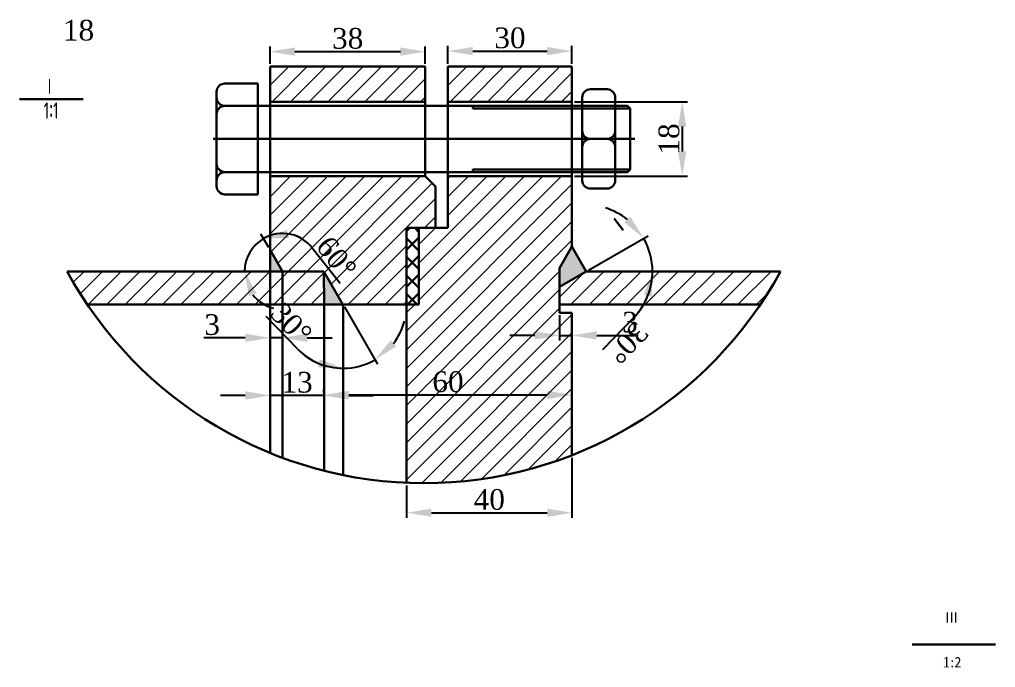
# Model space of a CAD drawing. Header units: millimetres. Extents: x -10592 to -5262, y 1369 to 4657.
# Drawn here: x -10312.4 to -10076.4, y 1665.4 to 1822.1 of the extents above; entities that cross this region are included whole.
import ezdxf

# ---------------------------------------------------------------- set-up
doc = ezdxf.new("R2010")
doc.units = ezdxf.units.MM
for name, color, linetype, lineweight in [('标注', 7, 'Continuous', 18), ('粗实线', 4, 'Continuous', 30), ('细实线', 7, 'Continuous', 15)]:
    doc.layers.add(name, color=color, linetype=linetype, lineweight=lineweight)
doc.styles.add('Annotative', font='times.ttf')
doc.styles.add('HGCAD', font='gbenor.shx', dxfattribs={"width": 0.75, "bigfont": 'gbcbig.shx'})
doc.dimstyles.new('副本 (2) ISO-25', dxfattribs={"dimtxt": 5, "dimasz": 6, "dimexe": 1.25, "dimexo": 0.625, "dimtad": 1, "dimlfac": 5, "dimtxsty": 'Annotative', "dimcen": 2.5, "dimclrd": 256, "dimadec": 0, "dimazin": 0, "dimtfac": 1, "dimtmove": 0, "dimatfit": 3, "dimfxl": 0, "dimarcsym": 0})
pattern_1 = [(45, (-14862.6244, 320.4526), (-2.245064, 2.245064), [])]

# ---------------------------------------------------------------- blocks, each defined once
blk = doc.blocks.new('*D33')
at = {"layer": 'Defpoints', "color": 0, "lineweight": 15, "transparency": 16777216}
for p in [(-10251.77, 1766.38), (-10257.39, 1764.32), (-10300.86, 1761.18), (-10248.77, 1761.18), (-10248.77, 1761.18)]:
    blk.add_point(p, dxfattribs=at)
at = {"layer": '标注', "color": 0, "lineweight": -2, "transparency": 16777216}
blk.add_line((-10252.09, 1766.92), (-10253.98, 1770.2), dxfattribs=at)
at = {"layer": '标注', "lineweight": -2, "transparency": 16777216}
blk.add_line((-10241.57, 1766.85), (-10234.84, 1758.3), dxfattribs=at)
for start, end in [(38.2071, 120), (43.5687, 81.7844), (120, 180), (218.2156, 256.4313)]:
    blk.add_arc((-10248.77, 1761.18), 9.16, start, end, dxfattribs=at)
at = {"layer": '标注', "lineweight": 15, "transparency": 16777216}
for points in [[(-10247.27, 1769.27), (-10247.65, 1771.24), (-10253.36, 1769.12)], [(-10256.92, 1755.19), (-10255.03, 1755.84), (-10257.94, 1761.18)]]:
    blk.add_solid(points, dxfattribs=at)
at = {"layer": '标注', "color": 0, "lineweight": 18, "transparency": 16777216, "insert": (-10235.72, 1764.53), "char_height": 5, "attachment_point": 5, "rotation": 308.2071, "style": 'Annotative'}
blk.add_mtext('60°', dxfattribs=at)
blk = doc.blocks.new('*D34')
at = {"layer": 'Defpoints', "color": 0, "lineweight": 15, "transparency": 16777216}
for p in [(-10251.77, 1745.12), (-10251.77, 1744.84), (-10248.77, 1744.84)]:
    blk.add_point(p, dxfattribs=at)
at = {"layer": '标注', "lineweight": -2, "transparency": 16777216}
for p, q in [((-10257.77, 1745.12), (-10267.8, 1745.12)), ((-10248.77, 1745.12), (-10251.77, 1745.12)), ((-10242.77, 1745.12), (-10236.77, 1745.12))]:
    blk.add_line(p, q, dxfattribs=at)
at = {"layer": '标注', "color": 0, "lineweight": -2, "transparency": 16777216}
for p, q in [((-10251.77, 1745.47), (-10251.77, 1746.37)), ((-10248.77, 1745.47), (-10248.77, 1746.37))]:
    blk.add_line(p, q, dxfattribs=at)
at = {"layer": '标注', "lineweight": 15, "transparency": 16777216}
for points in [[(-10257.77, 1746.12), (-10257.77, 1744.12), (-10251.77, 1745.12)], [(-10242.77, 1746.12), (-10242.77, 1744.12), (-10248.77, 1745.12)]]:
    blk.add_solid(points, dxfattribs=at)
at = {"layer": '标注', "color": 0, "lineweight": 18, "transparency": 16777216, "insert": (-10265.79, 1748.29), "char_height": 5, "attachment_point": 5, "style": 'Annotative'}
blk.add_mtext('3', dxfattribs=at)
blk = doc.blocks.new('*D35')
at = {"layer": 'Defpoints', "color": 0, "lineweight": 15, "transparency": 16777216}
for p in [(-10251.77, 1731.18), (-10251.77, 1731.18), (-10238.74, 1731.18)]:
    blk.add_point(p, dxfattribs=at)
at = {"layer": '标注', "color": 0, "lineweight": -2, "transparency": 16777216}
for p, q in [((-10251.77, 1731.81), (-10251.77, 1732.43)), ((-10238.74, 1731.81), (-10238.74, 1732.43))]:
    blk.add_line(p, q, dxfattribs=at)
at = {"layer": '标注', "lineweight": -2, "transparency": 16777216}
for p, q in [((-10257.77, 1731.18), (-10263.77, 1731.18)), ((-10238.74, 1731.18), (-10251.77, 1731.18)), ((-10232.74, 1731.18), (-10226.74, 1731.18))]:
    blk.add_line(p, q, dxfattribs=at)
at = {"layer": '标注', "lineweight": 15, "transparency": 16777216}
for points in [[(-10257.77, 1732.18), (-10257.77, 1730.18), (-10251.77, 1731.18)], [(-10232.74, 1732.18), (-10232.74, 1730.18), (-10238.74, 1731.18)]]:
    blk.add_solid(points, dxfattribs=at)
at = {"layer": '标注', "color": 0, "lineweight": 18, "transparency": 16777216, "insert": (-10245.25, 1734.35), "char_height": 5, "attachment_point": 5, "style": 'Annotative'}
blk.add_mtext('13', dxfattribs=at)
blk = doc.blocks.new('*D36')
at = {"layer": 'Defpoints', "color": 0, "lineweight": 15, "transparency": 16777216}
for p in [(-10238.77, 1761.18), (-10234.15, 1753.18), (-10234.11, 1753.18), (-10228.86, 1738.69), (-10234.11, 1711.94)]:
    blk.add_point(p, dxfattribs=at)
at = {"layer": '标注', "color": 0, "lineweight": -2, "transparency": 16777216}
blk.add_line((-10233.8, 1752.57), (-10225.82, 1738.74), dxfattribs=at)
at = {"layer": '标注', "lineweight": -2, "transparency": 16777216}
blk.add_line((-10245.16, 1742.46), (-10252.73, 1750.3), dxfattribs=at)
for start, end in [(322.5453, 345.0906), (223.9717, 269.9997), (224.9091, 247.4544), (269.9997, 300)]:
    blk.add_arc((-10234.11, 1753.11), 15.35, start, end, dxfattribs=at)
at = {"layer": '标注', "lineweight": 15, "transparency": 16777216}
for points in [[(-10221.27, 1743.03), (-10222.59, 1744.53), (-10226.44, 1739.82)], [(-10239.8, 1739.92), (-10240.19, 1737.96), (-10234.11, 1737.77)]]:
    blk.add_solid(points, dxfattribs=at)
at = {"layer": '标注', "color": 0, "lineweight": 18, "transparency": 16777216, "insert": (-10246.66, 1748.58), "char_height": 5, "attachment_point": 5, "rotation": 313.9717, "style": 'Annotative'}
blk.add_mtext('30°', dxfattribs=at)
blk = doc.blocks.new('*D37')
at = {"layer": 'Defpoints', "color": 0, "lineweight": 15, "transparency": 16777216}
for p in [(-10178.77, 1716.74), (-10218.77, 1710.07), (-10178.77, 1702.84)]:
    blk.add_point(p, dxfattribs=at)
at = {"layer": '标注', "color": 0, "lineweight": -2, "transparency": 16777216}
for p, q in [((-10178.77, 1716.12), (-10178.77, 1701.59)), ((-10218.77, 1709.45), (-10218.77, 1701.59))]:
    blk.add_line(p, q, dxfattribs=at)
at = {"layer": '标注', "lineweight": -2, "transparency": 16777216}
blk.add_line((-10212.77, 1702.84), (-10184.77, 1702.84), dxfattribs=at)
at = {"layer": '标注', "lineweight": 15, "transparency": 16777216}
for points in [[(-10212.77, 1703.84), (-10212.77, 1701.84), (-10218.77, 1702.84)], [(-10184.77, 1703.84), (-10184.77, 1701.84), (-10178.77, 1702.84)]]:
    blk.add_solid(points, dxfattribs=at)
at = {"layer": '标注', "color": 0, "lineweight": 18, "transparency": 16777216, "insert": (-10198.77, 1706.01), "char_height": 5, "attachment_point": 5, "style": 'Annotative'}
blk.add_mtext('40', dxfattribs=at)
blk = doc.blocks.new('*D38')
at = {"layer": 'Defpoints', "color": 0, "lineweight": 15, "transparency": 16777216}
for p in [(-10214.27, 1814.3), (-10251.77, 1810.68), (-10214.27, 1810.68)]:
    blk.add_point(p, dxfattribs=at)
at = {"layer": '标注', "color": 0, "lineweight": -2, "transparency": 16777216}
for p, q in [((-10251.77, 1811.31), (-10251.77, 1815.55)), ((-10214.27, 1811.31), (-10214.27, 1815.55))]:
    blk.add_line(p, q, dxfattribs=at)
at = {"layer": '标注', "lineweight": -2, "transparency": 16777216}
blk.add_line((-10245.77, 1814.3), (-10220.27, 1814.3), dxfattribs=at)
at = {"layer": '标注', "lineweight": 15, "transparency": 16777216}
for points in [[(-10245.77, 1815.3), (-10245.77, 1813.3), (-10251.77, 1814.3)], [(-10220.27, 1815.3), (-10220.27, 1813.3), (-10214.27, 1814.3)]]:
    blk.add_solid(points, dxfattribs=at)
at = {"layer": '标注', "color": 0, "lineweight": 18, "transparency": 16777216, "insert": (-10233.02, 1817.47), "char_height": 5, "attachment_point": 5, "style": 'Annotative'}
blk.add_mtext('38', dxfattribs=at)
blk = doc.blocks.new('*D39')
at = {"layer": 'Defpoints', "color": 0, "lineweight": 15, "transparency": 16777216}
for p in [(-10178.77, 1814.42), (-10208.77, 1810.68), (-10178.77, 1810.68)]:
    blk.add_point(p, dxfattribs=at)
at = {"layer": '标注', "color": 0, "lineweight": -2, "transparency": 16777216}
for p, q in [((-10208.77, 1811.31), (-10208.77, 1815.67)), ((-10178.77, 1811.31), (-10178.77, 1815.67))]:
    blk.add_line(p, q, dxfattribs=at)
at = {"layer": '标注', "lineweight": -2, "transparency": 16777216}
blk.add_line((-10202.77, 1814.42), (-10184.77, 1814.42), dxfattribs=at)
at = {"layer": '标注', "lineweight": 15, "transparency": 16777216}
for points in [[(-10202.77, 1815.42), (-10202.77, 1813.42), (-10208.77, 1814.42)], [(-10184.77, 1815.42), (-10184.77, 1813.42), (-10178.77, 1814.42)]]:
    blk.add_solid(points, dxfattribs=at)
at = {"layer": '标注', "color": 0, "lineweight": 18, "transparency": 16777216, "insert": (-10193.77, 1817.59), "char_height": 5, "attachment_point": 5, "style": 'Annotative'}
blk.add_mtext('30', dxfattribs=at)
blk = doc.blocks.new('*D40')
at = {"layer": 'Defpoints', "color": 0, "lineweight": 15, "transparency": 16777216}
for p in [(-10178.77, 1802.18), (-10178.77, 1784.18), (-10152.12, 1784.18)]:
    blk.add_point(p, dxfattribs=at)
at = {"layer": '标注', "color": 0, "lineweight": -2, "transparency": 16777216}
for p, q in [((-10178.15, 1802.18), (-10150.87, 1802.18)), ((-10178.15, 1784.18), (-10150.87, 1784.18))]:
    blk.add_line(p, q, dxfattribs=at)
at = {"layer": '标注', "lineweight": -2, "transparency": 16777216}
blk.add_line((-10152.12, 1796.18), (-10152.12, 1790.18), dxfattribs=at)
at = {"layer": '标注', "lineweight": 15, "transparency": 16777216}
for points in [[(-10153.12, 1796.18), (-10151.12, 1796.18), (-10152.12, 1802.18)], [(-10153.12, 1790.18), (-10151.12, 1790.18), (-10152.12, 1784.18)]]:
    blk.add_solid(points, dxfattribs=at)
at = {"layer": '标注', "color": 0, "lineweight": 18, "transparency": 16777216, "insert": (-10155.29, 1793.18), "char_height": 5, "attachment_point": 5, "rotation": 90, "style": 'Annotative'}
blk.add_mtext('18', dxfattribs=at)
blk = doc.blocks.new('*D41')
at = {"layer": 'Defpoints', "color": 0, "lineweight": 15, "transparency": 16777216}
for p in [(-10160.27, 1766.66), (-10175.31, 1761.18), (-10175.31, 1761.18), (-10128.33, 1761.18), (-10181.77, 1757.45)]:
    blk.add_point(p, dxfattribs=at)
at = {"layer": '标注', "color": 0, "lineweight": -2, "transparency": 16777216}
blk.add_line((-10174.77, 1761.5), (-10160.36, 1769.81), dxfattribs=at)
at = {"layer": '标注', "lineweight": -2, "transparency": 16777216}
blk.add_line((-10163.8, 1750.06), (-10171.38, 1742.22), dxfattribs=at)
for start, end in [(51.6041, 73.2082), (360, 30), (315.972, 360), (316.7918, 338.3959)]:
    blk.add_arc((-10175.31, 1761.18), 16.01, start, end, dxfattribs=at)
at = {"layer": '标注', "lineweight": 15, "transparency": 16777216}
for points in [[(-10164.61, 1774.38), (-10166.12, 1773.07), (-10161.45, 1769.19)], [(-10161.41, 1755.48), (-10159.44, 1755.1), (-10159.3, 1761.18)]]:
    blk.add_solid(points, dxfattribs=at)
at = {"layer": '标注', "color": 0, "lineweight": 18, "transparency": 16777216, "insert": (-10165.31, 1743.94), "char_height": 5, "attachment_point": 5, "rotation": 225.972, "style": 'Annotative'}
blk.add_mtext('30°', dxfattribs=at)
blk = doc.blocks.new('*D42')
at = {"layer": 'Defpoints', "color": 0, "lineweight": 15, "transparency": 16777216}
for p in [(-10181.77, 1751.18), (-10178.77, 1748.18), (-10178.77, 1745.7)]:
    blk.add_point(p, dxfattribs=at)
at = {"layer": '标注', "color": 0, "lineweight": -2, "transparency": 16777216}
for p, q in [((-10181.77, 1750.56), (-10181.77, 1744.45)), ((-10178.77, 1747.56), (-10178.77, 1744.45))]:
    blk.add_line(p, q, dxfattribs=at)
at = {"layer": '标注', "lineweight": -2, "transparency": 16777216}
for p, q in [((-10187.77, 1745.7), (-10193.77, 1745.7)), ((-10181.77, 1745.7), (-10178.77, 1745.7)), ((-10172.77, 1745.7), (-10162.74, 1745.7))]:
    blk.add_line(p, q, dxfattribs=at)
at = {"layer": '标注', "lineweight": 15, "transparency": 16777216}
for points in [[(-10187.77, 1746.7), (-10187.77, 1744.7), (-10181.77, 1745.7)], [(-10172.77, 1746.7), (-10172.77, 1744.7), (-10178.77, 1745.7)]]:
    blk.add_solid(points, dxfattribs=at)
at = {"layer": '标注', "color": 0, "lineweight": 18, "transparency": 16777216, "insert": (-10164.76, 1748.87), "char_height": 5, "attachment_point": 5, "style": 'Annotative'}
blk.add_mtext('3', dxfattribs=at)
blk = doc.blocks.new('*D32')
at = {"layer": 'Defpoints', "color": 0, "lineweight": 15, "transparency": 16777216}
for p in [(-10238.74, 1731.18), (-10178.77, 1731.31), (-10178.77, 1731.18)]:
    blk.add_point(p, dxfattribs=at)
at = {"layer": '标注', "color": 0, "lineweight": -2, "transparency": 16777216}
for p, q in [((-10238.74, 1731.81), (-10238.74, 1732.56)), ((-10178.77, 1731.81), (-10178.77, 1732.56))]:
    blk.add_line(p, q, dxfattribs=at)
at = {"layer": '标注', "lineweight": -2, "transparency": 16777216}
blk.add_line((-10232.74, 1731.31), (-10184.77, 1731.31), dxfattribs=at)
at = {"layer": '标注', "lineweight": 15, "transparency": 16777216}
for points in [[(-10232.74, 1732.31), (-10232.74, 1730.31), (-10238.74, 1731.31)], [(-10184.77, 1732.31), (-10184.77, 1730.31), (-10178.77, 1731.31)]]:
    blk.add_solid(points, dxfattribs=at)
at = {"layer": '标注', "color": 0, "lineweight": 18, "transparency": 16777216, "insert": (-10208.75, 1734.48), "char_height": 5, "attachment_point": 5, "style": 'Annotative'}
blk.add_mtext('60', dxfattribs=at)

msp = doc.modelspace()

# ---------------------------------------------------------------- hatches: boundary and pattern name
at = {"layer": '粗实线', "lineweight": 30}
h = msp.add_hatch(dxfattribs=at)
h.set_pattern_fill('ANSI37', color=0, style=0)
h.set_pattern_definition([(45, (-14417.9, 436.4668), (-2.245064, 2.245064), []), (135, (-14417.9, 436.4668), (-2.245064, -2.245064), [])])
h.paths.add_polyline_path([(-10215.7732, 1771.6827), (-10218.7732, 1771.6827), (-10218.7732, 1753.1827), (-10215.7732, 1753.1827)])
h = msp.add_hatch(color=0, dxfattribs=at)
h.set_gradient(color2=(0, 0, 0), one_color=1)
h.paths.add_polyline_path([(-10248.7732, 1761.1827), (-10251.7732, 1766.3789), (-10251.7732, 1761.1827)])
h.paths.add_polyline_path([(-10234.1544, 1753.1827), (-10238.7732, 1761.1827), (-10238.7311, 1753.1827)])
h = msp.add_hatch(color=0, dxfattribs=at)
h.set_gradient(color2=(0, 0, 0), one_color=1)
h.paths.add_polyline_path([(-10178.7732, 1767.1827), (-10181.7732, 1761.9866), (-10181.7732, 1759.1827), (-10181.7732, 1757.4507), (-10175.3091, 1761.1827)])
at = {"layer": '细实线', "lineweight": 15}
h = msp.add_hatch(dxfattribs=at)
h.set_pattern_fill('ANSI31', color=0, style=0)
h.set_pattern_definition(pattern_1)
h.paths.add_polyline_path([(-10300.8637, 1761.1827, 0.02384369), (-10295.989, 1753.1827), (-10251.7732, 1753.1827), (-10238.7311, 1753.1827), (-10238.7732, 1761.1827), (-10248.7732, 1761.1827)])
h.paths.add_polyline_path([(-10218.7732, 1771.6827), (-10211.7732, 1771.6827), (-10211.7732, 1781.6827), (-10214.2732, 1784.1827), (-10251.7732, 1784.1827), (-10251.7732, 1771.6827), (-10251.7732, 1766.3789), (-10248.7732, 1761.1827), (-10238.7732, 1761.1827), (-10234.1544, 1753.1827), (-10218.7732, 1753.1827)])
h.paths.add_polyline_path([(-10251.7732, 1810.6827), (-10251.7732, 1802.1575), (-10214.2732, 1802.1575), (-10214.2732, 1810.6827)])
h = msp.add_hatch(dxfattribs=at)
h.set_pattern_fill('ANSI31', color=0, style=0)
h.set_pattern_definition([(45, (-11244.2836, 1704.543), (-2.245064, 2.245064), [])])
h.paths.add_polyline_path([(-10178.7732, 1751.1827), (-10181.7732, 1751.1827), (-10181.7732, 1753.1827), (-10181.7732, 1759.1827), (-10181.7732, 1761.9866), (-10178.7732, 1767.1827), (-10178.7732, 1784.1827), (-10208.7732, 1784.1827), (-10208.7732, 1771.6827), (-10215.7732, 1771.6827), (-10215.7732, 1753.1827), (-10218.7732, 1753.1827), (-10218.7732, 1710.0726, 0.10427689), (-10178.7732, 1716.7442), (-10178.7732, 1748.1827)])
h.paths.add_polyline_path([(-10178.7732, 1810.6827), (-10208.7732, 1810.6827), (-10208.7732, 1802.1827), (-10178.7732, 1802.1827)])
h = msp.add_hatch(dxfattribs=at)
h.set_pattern_fill('ANSI31', color=0, style=0)
h.set_pattern_definition(pattern_1)
h.paths.add_polyline_path([(-10133.1998, 1753.1827, 0.02384369), (-10128.3251, 1761.1827), (-10175.3091, 1761.1827), (-10181.7732, 1757.4507), (-10181.7732, 1753.1827), (-10178.7732, 1753.1827)])

# ---------------------------------------------------------------- linework, layer by layer
at = {"layer": '标注', "linetype": 'ByBlock', "lineweight": 30}
msp.add_line((-10096.464, 1670.9892), (-10076.3544, 1670.9892), dxfattribs=at)
at = {"layer": '粗实线', "color": 0, "lineweight": 30}
for p, q in [((-10251.7732, 1771.6827), (-10251.7732, 1810.6827)), ((-10251.7732, 1810.6827), (-10214.2732, 1810.6827)), ((-10214.2732, 1784.1827), (-10214.2732, 1810.6827)), ((-10208.7732, 1810.6827), (-10178.7732, 1810.6827)), ((-10208.7732, 1810.6827), (-10208.7732, 1802.1827)), ((-10178.7732, 1810.6827), (-10178.7732, 1767.1827)), ((-10254.7077, 1806.5832), (-10262.7077, 1806.5832)), ((-10254.7077, 1793.1832), (-10254.7077, 1806.5832)), ((-10264.7077, 1804.5832), (-10264.7077, 1803.1832)), ((-10264.7077, 1803.8832), (-10264.7077, 1793.1832)), ((-10176.2965, 1791.1832), (-10176.2965, 1803.1832)), ((-10174.2965, 1805.1832), (-10170.2965, 1805.1832)), ((-10168.2965, 1803.1832), (-10168.2965, 1791.1832)), ((-10312.3721, 1802.8436), (-10296.999, 1802.8436)), ((-10262.7077, 1801.1832), (-10165.3077, 1801.1832)), ((-10214.2732, 1802.1575), (-10251.7732, 1802.1575)), ((-10208.7732, 1802.1827), (-10178.7732, 1802.1827)), ((-10208.7732, 1802.1827), (-10208.7732, 1784.1827)), ((-10202.7077, 1800.5832), (-10202.7077, 1801.1832)), ((-10164.7077, 1800.5832), (-10165.3077, 1801.1832)), ((-10164.7077, 1800.5832), (-10202.7077, 1800.5832)), ((-10164.7077, 1800.5832), (-10164.7077, 1785.7832)), ((-10265.5111, 1793.1832), (-10163.5345, 1793.1832)), ((-10264.7077, 1793.1832), (-10264.7077, 1783.1832)), ((-10264.7077, 1793.1832), (-10254.7077, 1793.1832)), ((-10254.7077, 1779.7832), (-10254.7077, 1793.1832)), ((-10174.2965, 1793.1832), (-10170.2965, 1793.1832)), ((-10176.2965, 1783.1832), (-10176.2965, 1791.1832)), ((-10168.2965, 1791.1832), (-10168.2965, 1783.1832)), ((-10262.7077, 1785.1832), (-10165.3077, 1785.1832)), ((-10164.7077, 1785.7832), (-10202.7077, 1785.7832)), ((-10202.7077, 1785.7832), (-10202.7077, 1785.1832)), ((-10165.3077, 1785.1832), (-10164.7077, 1785.7832)), ((-10264.7077, 1783.1832), (-10264.7077, 1781.7832)), ((-10214.2732, 1784.1827), (-10251.7732, 1784.1827)), ((-10211.7732, 1781.6827), (-10214.2732, 1784.1827)), ((-10208.7732, 1784.1827), (-10178.7732, 1784.1827)), ((-10208.7732, 1784.1827), (-10208.7732, 1771.6827)), ((-10254.7077, 1779.7832), (-10262.7077, 1779.7832)), ((-10211.7732, 1771.6827), (-10211.7732, 1781.6827)), ((-10170.2965, 1781.1832), (-10174.2965, 1781.1832)), ((-10168.5678, 1773.9933), (-10166.3729, 1771.147)), ((-10251.7732, 1761.1827), (-10251.7732, 1771.6827)), ((-10218.7732, 1753.1827), (-10218.7732, 1771.6827)), ((-10218.7732, 1771.6827), (-10208.7732, 1771.6827)), ((-10218.7732, 1771.6827), (-10211.7732, 1771.6827)), ((-10215.7732, 1771.6827), (-10215.7732, 1753.1827)), ((-10248.7732, 1761.1827), (-10251.7732, 1766.3789)), ((-10181.7732, 1761.9866), (-10178.7732, 1767.1827)), ((-10178.7732, 1767.1827), (-10175.3091, 1761.1827)), ((-10248.7732, 1761.1827), (-10300.8637, 1761.1827)), ((-10251.7732, 1761.1827), (-10251.7732, 1717.2873)), ((-10248.7732, 1761.1827), (-10238.7732, 1761.1827)), ((-10248.7732, 1761.1827), (-10248.7732, 1716.1183)), ((-10238.7732, 1761.1827), (-10238.7311, 1753.1827)), ((-10238.7732, 1761.1827), (-10234.1544, 1753.1827)), ((-10181.7732, 1759.1827), (-10181.7732, 1761.9866)), ((-10181.7732, 1757.4507), (-10175.3091, 1761.1827)), ((-10175.3091, 1761.1827), (-10128.3251, 1761.1827)), ((-10181.7732, 1759.1827), (-10181.7732, 1753.1827)), ((-10295.989, 1753.1827), (-10251.7732, 1753.1827)), ((-10215.7732, 1753.1827), (-10251.7732, 1753.1827)), ((-10238.7359, 1712.9949), (-10238.7357, 1753.1827)), ((-10234.1141, 1711.9416), (-10234.1139, 1753.1827)), ((-10218.7732, 1710.0726), (-10218.7732, 1753.1827)), ((-10178.7732, 1753.1827), (-10181.7732, 1753.1827)), ((-10181.7732, 1753.1827), (-10181.7732, 1751.1827)), ((-10178.7732, 1753.1827), (-10133.1998, 1753.1827)), ((-10181.7732, 1751.1827), (-10178.7732, 1751.1827)), ((-10178.7732, 1751.1827), (-10178.7732, 1748.1827)), ((-10178.7732, 1748.1827), (-10178.7732, 1716.7442))]:
    msp.add_line(p, q, dxfattribs=at)
for centre, radius, start, end in [((-10262.7077, 1804.5832), 2, 90, 180), ((-10262.7077, 1803.1832), 2, 180, 270), ((-10174.2965, 1803.1832), 2, 90, 180), ((-10170.2965, 1803.1832), 2, 0, 90), ((-10262.7077, 1799.1832), 2, 90, 180), ((-10174.2965, 1795.1832), 2, 180, 270), ((-10170.2965, 1795.1832), 2, 270, 0), ((-10174.2965, 1791.1832), 2, 90, 180), ((-10170.2965, 1791.1832), 2, 0, 90), ((-10262.7077, 1787.1832), 2, 180, 270), ((-10262.7077, 1783.1832), 2, 90, 180), ((-10174.2965, 1783.1832), 2, 180, 270), ((-10170.2965, 1783.1832), 2, 270, 0), ((-10262.7077, 1781.7832), 2, 180, 270), ((-10214.5944, 1808.2642), 98.2805, 208.623508, 331.376492)]:
    msp.add_arc(centre, radius, start, end, dxfattribs=at)

# ---------------------------------------------------------------- texts
at = {"layer": '标注', "linetype": 'ByBlock', "lineweight": 15, "char_height": 2.5, "attachment_point": 1, "style": 'Annotative'}
for s, width, insert in [('{\\fSimSun|b0|i0|c134|p2;Ⅲ}', 28.542756, (-10088.6796, 1678.7653)), ('1{\\H0.95833x;:\\fSimSun|b0|i0|c134|p2;\\H1.0435x;2}', 11.131528, (-10089.1846, 1667.9887))]:
    msp.add_mtext_dynamic_manual_height_columns(s, width=width, gutter_width=12.5, heights=[0], dxfattribs=dict(at, insert=insert))
at = {"layer": '粗实线', "linetype": 'ByBlock', "lineweight": 15, "insert": (-10301.8754, 1821.9764), "char_height": 5, "attachment_point": 1, "style": 'Annotative'}
msp.add_mtext_dynamic_manual_height_columns('18', width=10.354067, gutter_width=12.5, heights=[0], dxfattribs=at)
at = {"layer": '粗实线', "color": 0, "lineweight": 30, "char_height": 4, "attachment_point": 5, "style": 'HGCAD'}
for s, insert, width in [('Ⅰ', (-10305.1023, 1805.7721), 31.861958), ('1∶1', (-10304.7425, 1800.0568), 15.259234)]:
    msp.add_mtext(s, dxfattribs=dict(at, insert=insert, width=width))

# ---------------------------------------------------------------- dimensions: what is measured, and where the dimension line sits
at = {"layer": '标注', "color": 0, "lineweight": 18}
for base, p1, p2, text, picture, middle in [((-10214.2732, 1814.3012), (-10251.7732, 1810.6827), (-10214.2732, 1810.6827), '38', '*D38', (-10233.0232, 1817.4695)), ((-10178.7732, 1814.4229), (-10208.7732, 1810.6827), (-10178.7732, 1810.6827), '30', '*D39', (-10193.7732, 1817.5912)), ((-10251.7732, 1745.1175), (-10248.7732, 1744.8443), (-10251.7732, 1744.8443), '3', '*D34', (-10265.7879, 1748.2857)), ((-10178.7732, 1745.6975), (-10181.7732, 1751.1827), (-10178.7732, 1748.1827), '3', '*D42', (-10164.7586, 1748.8658)), ((-10251.7732, 1731.1832), (-10238.7358, 1731.1832), (-10251.7732, 1731.1832), '13', '*D35', (-10245.2545, 1734.3515)), ((-10178.7732, 1731.3118), (-10238.7358, 1731.1832), (-10178.7732, 1731.1832), '60', '*D32', (-10208.7545, 1734.4801)), ((-10178.7732, 1702.8397), (-10218.7732, 1710.0726), (-10178.7732, 1716.7442), '40', '*D37', (-10198.7732, 1706.0079))]:
    dim = msp.add_linear_dim(base=base, p1=p1, p2=p2, text=text, dimstyle='副本 (2) ISO-25', dxfattribs=at)
    dim.commit()
    dim.dimension.update_dxf_attribs({"geometry": picture, "text_midpoint": middle})
dim = msp.add_linear_dim(base=(-10152.1235, 1784.1827), p1=(-10178.7732, 1802.1827), p2=(-10178.7732, 1784.1827), angle=90, text='18', dimstyle='副本 (2) ISO-25', dxfattribs=at)
dim.commit()
dim.dimension.update_dxf_attribs({"geometry": '*D40', "text_midpoint": (-10152.1235, 1793.1827), "dimtype": 160})
for base, line1, line2, picture, middle in [((-10160.2674, 1766.6575), ((-10175.3091, 1761.1827), (-10128.3251, 1761.1827)), ((-10181.7732, 1757.4507), (-10175.3091, 1761.1827)), '*D41', (-10165.3112, 1743.9357)), ((-10257.3851, 1764.3172), ((-10248.7732, 1761.1827), (-10300.8637, 1761.1827)), ((-10248.7732, 1761.1827), (-10251.7732, 1766.3789)), '*D33', (-10235.7158, 1764.5337)), ((-10228.865, 1738.6911), ((-10234.1141, 1711.9416), (-10234.1139, 1753.1827)), ((-10238.7732, 1761.1827), (-10234.1544, 1753.1827)), '*D36', (-10246.6641, 1748.5805))]:
    dim = msp.add_angular_dim_2l(base=base, line1=line1, line2=line2, dimstyle='副本 (2) ISO-25', dxfattribs=at)
    dim.commit()
    dim.dimension.update_dxf_attribs({"geometry": picture, "text_midpoint": middle})

doc.saveas('drawing.dxf')
